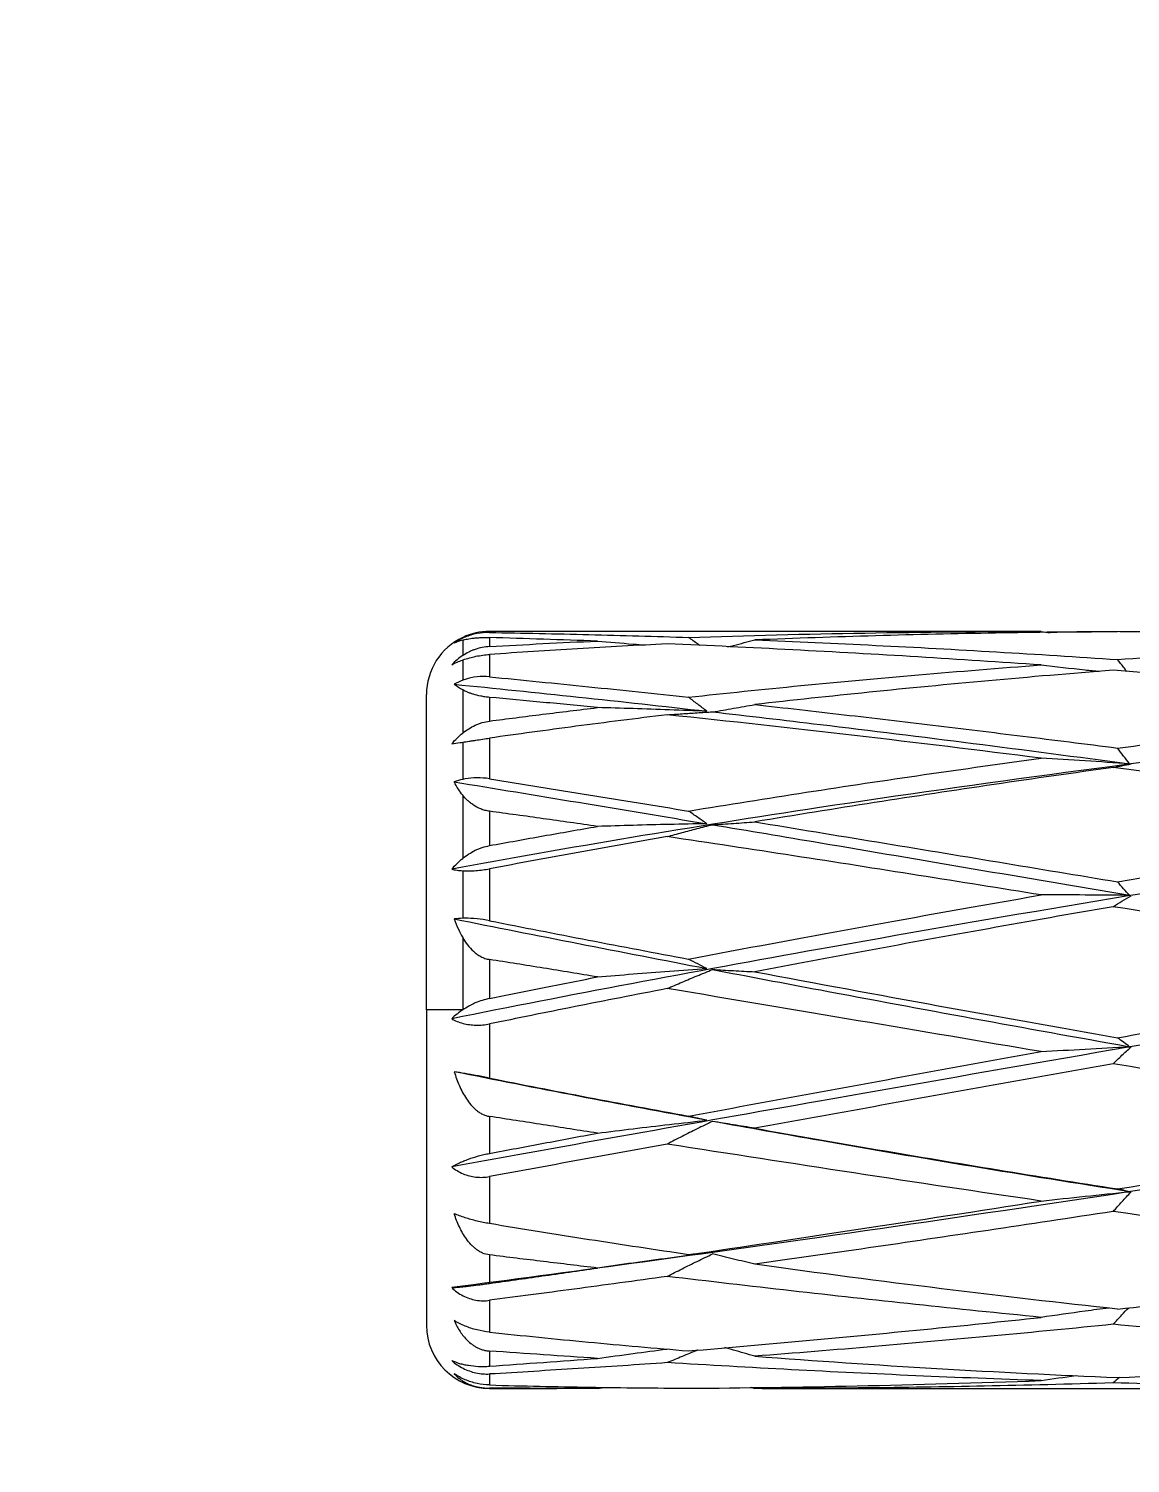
# Model space of a CAD drawing. Extents: x 1661 to 2451, y 0 to 579.
# Drawn here: x 2073.04 to 2081.77, y 448.02 to 459.39 of the extents above; entities that cross this region are included whole.
import ezdxf

# ---------------------------------------------------------------- set-up
doc = ezdxf.new("R2010")
doc.units = 0
doc.header["$LTSCALE"] = 10
doc.header["$MEASUREMENT"] = 0
doc.header["$PDMODE"] = 3
doc.header["$PDSIZE"] = -10
doc.layers.get('0').update_dxf_attribs({"linetype": 'CONTINUOUS'})
doc.layers.get('DEFPOINTS').update_dxf_attribs({"linetype": 'CONTINUOUS'})
doc.layers.add('3', color=7, linetype='CONTINUOUS', true_color=0xffffff)
doc.styles.add('Daelim Dimension', font='')
doc.styles.get('Daelim Dimension').set_extended_font_data('나눔고딕')
doc.dimstyles.new('DEFAULT', dxfattribs={"dimscale": 2, "dimtxt": 2, "dimasz": 2, "dimexe": 0, "dimexo": 2, "dimgap": 1, "dimtad": 1, "dimdec": 0, "dimzin": 9, "dimdsep": 46, "dimtxsty": 'Daelim Dimension', "dimcen": 0.5, "dimclrd": 5, "dimclre": 5, "dimclrt": 256, "dimadec": 1, "dimazin": 0, "dimtfac": 1, "dimtdec": 0, "dimtix": 1, "dimtmove": 0, "dimatfit": 3, "dimfxl": 1, "dimtolj": 1, "dimtzin": 1, "dimlwd": 9, "dimlwe": 9, "dimarcsym": 0})

# ---------------------------------------------------------------- blocks, each defined once
blk = doc.blocks.new('*D11')
at = {"color": 5, "lineweight": 9, "ltscale": 0.5, "transparency": 16777216}
for p, q in [((2146.989, 470.764), (1973.318, 470.764)), ((1975.318, 466.764), (1975.318, 277.281)), ((2140.649, 273.281), (1973.318, 273.281))]:
    blk.add_line(p, q, dxfattribs=at)
at = {"color": 5, "linetype": 'ByBlock', "lineweight": 9, "ltscale": 0.5, "transparency": 16777216}
for p, q in [((2212.678, 377.281), (2263.051, 377.281)), ((2263.051, 373.281), (2263.051, 277.281)), ((2212.678, 273.281), (2263.051, 273.281))]:
    blk.add_line(p, q, dxfattribs=at)
at = {"color": 5, "ltscale": 0.5, "transparency": 16777216}
for points in [[(1974.651, 466.764), (1975.984, 466.764), (1975.318, 470.764)], [(2262.384, 373.281), (2263.717, 373.281), (2263.051, 377.281)], [(1974.651, 277.281), (1975.984, 277.281), (1975.318, 273.281)], [(2262.384, 277.281), (2263.717, 277.281), (2263.051, 273.281)]]:
    blk.add_solid(points, dxfattribs=at)
at = {"layer": 'DEFPOINTS', "color": 0, "ltscale": 0.5, "transparency": 16777216}
for p in [(2150.989, 470.764), (2208.678, 377.281), (1975.318, 273.281), (2144.649, 273.281), (2208.678, 273.281), (2263.051, 273.281)]:
    blk.add_point(p, dxfattribs=at)
at = {"color": 7, "ltscale": 0.5, "transparency": 16777216, "insert": (1967.874, 372.022), "char_height": 10, "attachment_point": 5, "rotation": 90, "style": 'Daelim Dimension'}
blk.add_mtext('\\A1;197', dxfattribs=at)
at = {"ltscale": 0.5, "transparency": 16777216, "insert": (2258.887, 325.281), "char_height": 4, "attachment_point": 5, "rotation": 90, "style": 'Daelim Dimension'}
blk.add_mtext('\\A1;104', dxfattribs=at)

msp = doc.modelspace()

# ---------------------------------------------------------------- linework, layer by layer
at = {"layer": '3', "color": 7, "linetype": 'Continuous', "lineweight": 18}
for p, q in [((2080.96, 454.616), (2076.689, 454.616)), ((2076.189, 451.616), (2076.189, 454.116)), ((2076.189, 451.616), (2076.189, 449.116)), ((2076.689, 448.616), (2077.223, 448.616)), ((2078.85, 448.616), (2084.662, 448.616))]:
    msp.add_line(p, q, dxfattribs=at)
at = {"layer": '3', "color": 7, "linetype": 'Continuous', "lineweight": 13}
for p, q in [((2076.689, 454.616), (2076.689, 454.607)), ((2076.476, 454.562), (2076.476, 454.569)), ((2076.476, 454.389), (2076.476, 454.229)), ((2076.689, 454.433), (2076.689, 454.256)), ((2076.476, 452.719), (2076.476, 452.342)), ((2076.689, 452.734), (2076.689, 452.323)), ((2076.689, 451.505), (2076.689, 451.076)), ((2076.689, 450.295), (2076.689, 449.922)), ((2076.689, 449.314), (2076.689, 449.062)), ((2076.689, 448.73), (2076.689, 448.643)), ((2076.689, 448.617), (2076.689, 448.616))]:
    msp.add_line(p, q, dxfattribs=at)
at = {"layer": '3', "color": 7, "linetype": 'Continuous', "lineweight": 18}
for centre, start, end in [((2076.689, 454.116), 90, 115.1427), ((2076.689, 454.116), 115.1427, 180), ((2076.689, 449.116), 180, 270)]:
    msp.add_arc(centre, 0.5, start, end, dxfattribs=at)
for points, knots in [([(2076.689, 454.607), (2076.656, 454.608), (2076.589, 454.602), (2076.519, 454.581), (2076.483, 454.565), (2076.476, 454.562)], [0, 0, 0, 0, 0.451282, 0.902564, 1, 1, 1, 1]), ([(2078.267, 454.568), (2078.732, 454.584), (2079.198, 454.595), (2080.13, 454.611), (2080.596, 454.615), (2081.062, 454.616)], [0, 0, 0, 0, 0.5, 0.5, 1, 1, 1, 1]), ([(2076.409, 454.525), (2076.419, 454.529), (2076.44, 454.538), (2076.464, 454.545), (2076.476, 454.548)], [0, 0, 0, 0, 0.522416, 1, 1, 1, 1]), ([(2076.476, 454.548), (2076.488, 454.551), (2076.5, 454.553), (2076.529, 454.558), (2076.544, 454.561), (2076.57, 454.563), (2076.579, 454.564), (2076.599, 454.566), (2076.609, 454.566), (2076.625, 454.567), (2076.63, 454.567), (2076.642, 454.567), (2076.647, 454.568), (2076.664, 454.568), (2076.676, 454.568), (2076.689, 454.567)], [0, 0, 0, 0, 0.25, 0.25, 0.5, 0.5, 0.625, 0.625, 0.75, 0.75, 0.8125, 0.8125, 0.875, 0.875, 1, 1, 1, 1]), ([(2076.689, 454.496), (2076.649, 454.493), (2076.612, 454.486), (2076.567, 454.47), (2076.559, 454.467), (2076.541, 454.46), (2076.516, 454.448), (2076.492, 454.434), (2076.476, 454.424)], [0, 0, 0, 0, 0.5, 0.5, 0.625, 0.625, 0.75, 1, 1, 1, 1]), ([(2077.544, 454.539), (2077.637, 454.531), (2077.764, 454.521), (2077.892, 454.51), (2077.924, 454.507)], [0, 0, 0, 0, 0.746939, 1, 1, 1, 1]), ([(2078.356, 454.504), (2078.351, 454.508), (2078.321, 454.529), (2078.291, 454.55), (2078.267, 454.568)], [0, 0, 0, 0, 0.192575, 1, 1, 1, 1]), ([(2078.576, 454.493), (2078.592, 454.497), (2078.663, 454.515), (2078.735, 454.534), (2078.792, 454.548)], [0, 0, 0, 0, 0.221164, 1, 1, 1, 1]), ([(2076.389, 454.352), (2076.402, 454.359), (2076.43, 454.372), (2076.461, 454.384), (2076.476, 454.389)], [0, 0, 0, 0, 0.513813, 1, 1, 1, 1]), ([(2076.476, 454.389), (2076.477, 454.39), (2076.494, 454.396), (2076.529, 454.406), (2076.581, 454.419), (2076.635, 454.428), (2076.671, 454.432), (2076.689, 454.433)], [0, 0, 0, 0, 0.013264, 0.259948, 0.506632, 0.753316, 1, 1, 1, 1]), ([(2081.741, 454.299), (2081.732, 454.31), (2081.708, 454.341), (2081.684, 454.372), (2081.668, 454.393)], [0, 0, 0, 0, 0.351886, 1, 1, 1, 1]), ([(2081.062, 454.35), (2081.178, 454.337), (2081.331, 454.32), (2081.486, 454.303), (2081.523, 454.299)], [0, 0, 0, 0, 0.757379, 1, 1, 1, 1]), ([(2076.476, 454.152), (2076.464, 454.158), (2076.44, 454.173), (2076.419, 454.188), (2076.409, 454.197)], [0, 0, 0, 0, 0.477588, 1, 1, 1, 1]), ([(2076.689, 454.256), (2076.656, 454.259), (2076.589, 454.259), (2076.519, 454.244), (2076.483, 454.231), (2076.476, 454.229)], [0, 0, 0, 0, 0.451282, 0.902564, 1, 1, 1, 1]), ([(2076.689, 454.093), (2076.676, 454.094), (2076.664, 454.095), (2076.647, 454.098), (2076.642, 454.099), (2076.63, 454.101), (2076.625, 454.102), (2076.598, 454.107), (2076.579, 454.112), (2076.553, 454.12), (2076.545, 454.122), (2076.529, 454.128), (2076.522, 454.131), (2076.5, 454.14), (2076.488, 454.146), (2076.476, 454.152)], [0, 0, 0, 0, 0.125, 0.125, 0.1875, 0.1875, 0.25, 0.25, 0.5, 0.5, 0.625, 0.625, 0.75, 0.75, 1, 1, 1, 1]), ([(2085.247, 453.962), (2084.584, 453.896), (2082.561, 453.677), (2079.52, 453.271), (2077.313, 452.902), (2076.389, 452.731)], [0, 0, 0, 0, 0.213589, 0.651474, 1, 1, 1, 1]), ([(2078.457, 453.978), (2078.739, 453.946), (2079.813, 453.82), (2080.929, 453.678), (2081.763, 453.566)], [0, 0, 0, 0, 0.265195, 1, 1, 1, 1]), ([(2076.476, 453.81), (2076.507, 453.835), (2076.54, 453.856), (2076.585, 453.876), (2076.594, 453.879), (2076.612, 453.886), (2076.621, 453.89), (2076.65, 453.898), (2076.669, 453.902), (2076.689, 453.905)], [0, 0, 0, 0, 0.5, 0.5, 0.625, 0.625, 0.75, 0.75, 1, 1, 1, 1]), ([(2076.389, 453.724), (2076.41, 453.727), (2076.438, 453.732), (2076.469, 453.736), (2076.476, 453.738)], [0, 0, 0, 0, 0.778181, 1, 1, 1, 1]), ([(2076.476, 453.738), (2076.493, 453.74), (2076.509, 453.743), (2076.535, 453.747), (2076.544, 453.748), (2076.562, 453.751), (2076.571, 453.752), (2076.616, 453.759), (2076.652, 453.764), (2076.689, 453.77)], [0, 0, 0, 0, 0.25, 0.25, 0.375, 0.375, 0.5, 0.5, 1, 1, 1, 1]), ([(2076.476, 453.317), (2076.464, 453.332), (2076.44, 453.366), (2076.419, 453.403), (2076.409, 453.423)], [0, 0, 0, 0, 0.477615, 1, 1, 1, 1]), ([(2076.689, 453.448), (2076.656, 453.453), (2076.589, 453.458), (2076.519, 453.452), (2076.483, 453.445), (2076.476, 453.443)], [0, 0, 0, 0, 0.451282, 0.902564, 1, 1, 1, 1]), ([(2076.689, 453.19), (2076.676, 453.192), (2076.664, 453.194), (2076.647, 453.199), (2076.642, 453.201), (2076.63, 453.204), (2076.625, 453.206), (2076.598, 453.217), (2076.579, 453.228), (2076.553, 453.245), (2076.545, 453.251), (2076.529, 453.263), (2076.522, 453.27), (2076.5, 453.29), (2076.488, 453.303), (2076.476, 453.317)], [0, 0, 0, 0, 0.125, 0.125, 0.1875, 0.1875, 0.25, 0.25, 0.5, 0.5, 0.625, 0.625, 0.75, 0.75, 1, 1, 1, 1]), ([(2085.247, 453.066), (2084.584, 452.968), (2082.561, 452.659), (2079.52, 452.148), (2077.313, 451.731), (2076.389, 451.546)], [0, 0, 0, 0, 0.213589, 0.651474, 1, 1, 1, 1]), ([(2078.457, 453.084), (2078.739, 453.037), (2079.813, 452.856), (2080.929, 452.666), (2081.763, 452.524)], [0, 0, 0, 0, 0.265195, 1, 1, 1, 1]), ([(2076.476, 452.817), (2076.507, 452.842), (2076.54, 452.863), (2076.585, 452.885), (2076.594, 452.889), (2076.612, 452.896), (2076.621, 452.9), (2076.65, 452.909), (2076.669, 452.914), (2076.689, 452.918)], [0, 0, 0, 0, 0.5, 0.5, 0.625, 0.625, 0.75, 0.75, 1, 1, 1, 1]), ([(2076.389, 452.731), (2076.402, 452.728), (2076.43, 452.723), (2076.461, 452.72), (2076.476, 452.719)], [0, 0, 0, 0, 0.513813, 1, 1, 1, 1]), ([(2076.476, 452.719), (2076.477, 452.719), (2076.494, 452.718), (2076.529, 452.717), (2076.581, 452.719), (2076.635, 452.725), (2076.671, 452.731), (2076.689, 452.734)], [0, 0, 0, 0, 0.013264, 0.259948, 0.506632, 0.753316, 1, 1, 1, 1]), ([(2076.409, 452.337), (2076.419, 452.308), (2076.44, 452.256), (2076.464, 452.21), (2076.476, 452.189)], [0, 0, 0, 0, 0.522385, 1, 1, 1, 1]), ([(2076.689, 452.323), (2076.656, 452.329), (2076.589, 452.339), (2076.519, 452.343), (2076.483, 452.342), (2076.476, 452.342)], [0, 0, 0, 0, 0.451282, 0.902564, 1, 1, 1, 1]), ([(2076.476, 452.189), (2076.488, 452.169), (2076.5, 452.15), (2076.529, 452.114), (2076.544, 452.097), (2076.57, 452.073), (2076.579, 452.065), (2076.599, 452.051), (2076.609, 452.045), (2076.625, 452.036), (2076.63, 452.033), (2076.642, 452.029), (2076.647, 452.026), (2076.664, 452.02), (2076.676, 452.017), (2076.689, 452.015)], [0, 0, 0, 0, 0.25, 0.25, 0.5, 0.5, 0.625, 0.625, 0.75, 0.75, 0.8125, 0.8125, 0.875, 0.875, 1, 1, 1, 1]), ([(2085.247, 451.919), (2084.584, 451.807), (2082.561, 451.462), (2079.52, 450.933), (2077.313, 450.54), (2076.389, 450.373)], [0, 0, 0, 0, 0.213589, 0.651474, 1, 1, 1, 1]), ([(2078.457, 451.936), (2078.739, 451.882), (2079.813, 451.678), (2080.929, 451.473), (2081.763, 451.324)], [0, 0, 0, 0, 0.265195, 1, 1, 1, 1]), ([(2076.689, 451.706), (2076.649, 451.698), (2076.612, 451.686), (2076.567, 451.667), (2076.559, 451.663), (2076.541, 451.654), (2076.516, 451.641), (2076.492, 451.626), (2076.476, 451.616)], [0, 0, 0, 0, 0.5, 0.5, 0.625, 0.625, 0.75, 1, 1, 1, 1]), ([(2076.409, 451.126), (2076.421, 451.088), (2076.434, 451.051), (2076.458, 450.997), (2076.466, 450.979), (2076.485, 450.945), (2076.495, 450.928), (2076.516, 450.895), (2076.528, 450.879), (2076.547, 450.857), (2076.554, 450.849), (2076.568, 450.835), (2076.583, 450.822), (2076.598, 450.81), (2076.615, 450.799), (2076.624, 450.794), (2076.641, 450.785), (2076.65, 450.781), (2076.669, 450.775), (2076.679, 450.773), (2076.689, 450.771)], [0, 0, 0, 0, 0.25, 0.25, 0.375, 0.375, 0.5, 0.5, 0.625, 0.625, 0.6875, 0.6875, 0.75, 0.8125, 0.8125, 0.875, 0.875, 0.9375, 0.9375, 1, 1, 1, 1]), ([(2085.247, 450.72), (2084.584, 450.612), (2082.561, 450.291), (2079.52, 449.836), (2077.313, 449.535), (2076.389, 449.415)], [0, 0, 0, 0, 0.213589, 0.651474, 1, 1, 1, 1]), ([(2081.763, 450.175), (2080.929, 450.305), (2079.813, 450.489), (2078.739, 450.681), (2078.457, 450.732)], [0, 0, 0, 0, 0.734805, 1, 1, 1, 1]), ([(2076.389, 450.373), (2076.408, 450.384), (2076.429, 450.394), (2076.462, 450.409), (2076.474, 450.414), (2076.497, 450.424), (2076.51, 450.428), (2076.547, 450.442), (2076.574, 450.45), (2076.616, 450.462), (2076.63, 450.466), (2076.659, 450.473), (2076.674, 450.476), (2076.689, 450.478)], [0, 0, 0, 0, 0.25, 0.25, 0.375, 0.375, 0.5, 0.5, 0.75, 0.75, 0.875, 0.875, 1, 1, 1, 1]), ([(2076.689, 449.674), (2076.669, 449.676), (2076.65, 449.681), (2076.624, 449.693), (2076.615, 449.698), (2076.598, 449.708), (2076.583, 449.719), (2076.568, 449.731), (2076.554, 449.744), (2076.547, 449.75), (2076.528, 449.771), (2076.517, 449.785), (2076.495, 449.816), (2076.485, 449.831), (2076.466, 449.864), (2076.458, 449.88), (2076.434, 449.93), (2076.421, 449.965), (2076.409, 450)], [0, 0, 0, 0, 0.125, 0.125, 0.1875, 0.1875, 0.25, 0.3125, 0.3125, 0.375, 0.375, 0.5, 0.5, 0.625, 0.625, 0.75, 0.75, 1, 1, 1, 1]), ([(2076.389, 449.415), (2076.408, 449.416), (2076.429, 449.417), (2076.462, 449.42), (2076.474, 449.422), (2076.497, 449.424), (2076.51, 449.425), (2076.547, 449.429), (2076.574, 449.432), (2076.616, 449.438), (2076.63, 449.44), (2076.659, 449.444), (2076.674, 449.446), (2076.689, 449.448)], [0, 0, 0, 0, 0.25, 0.25, 0.375, 0.375, 0.5, 0.5, 0.75, 0.75, 0.875, 0.875, 1, 1, 1, 1]), ([(2076.409, 449.153), (2076.421, 449.127), (2076.434, 449.101), (2076.458, 449.063), (2076.466, 449.051), (2076.485, 449.027), (2076.495, 449.015), (2076.516, 448.993), (2076.528, 448.982), (2076.547, 448.967), (2076.554, 448.962), (2076.568, 448.952), (2076.583, 448.943), (2076.598, 448.935), (2076.615, 448.928), (2076.624, 448.925), (2076.641, 448.92), (2076.65, 448.917), (2076.669, 448.914), (2076.679, 448.912), (2076.689, 448.912)], [0, 0, 0, 0, 0.25, 0.25, 0.375, 0.375, 0.5, 0.5, 0.625, 0.625, 0.6875, 0.6875, 0.75, 0.8125, 0.8125, 0.875, 0.875, 0.9375, 0.9375, 1, 1, 1, 1]), ([(2081.598, 449.253), (2081.535, 449.245), (2081.356, 449.22), (2081.178, 449.195), (2081.062, 449.179)], [0, 0, 0, 0, 0.347724, 1, 1, 1, 1]), ([(2081.633, 449.124), (2081.656, 449.149), (2081.696, 449.193), (2081.738, 449.236), (2081.756, 449.255)], [0, 0, 0, 0, 0.572009, 1, 1, 1, 1]), ([(2077.544, 448.854), (2077.637, 448.867), (2077.819, 448.891), (2078.005, 448.916), (2078.095, 448.928)], [0, 0, 0, 0, 0.519274, 1, 1, 1, 1]), ([(2078.341, 448.92), (2078.339, 448.919), (2078.297, 448.902), (2078.215, 448.869), (2078.137, 448.836), (2078.098, 448.82)], [0, 0, 0, 0, 0.024116, 0.512058, 1, 1, 1, 1]), ([(2078.792, 448.871), (2078.735, 448.887), (2078.656, 448.91), (2078.577, 448.932), (2078.553, 448.939)], [0, 0, 0, 0, 0.704241, 1, 1, 1, 1]), ([(2076.389, 448.837), (2076.408, 448.829), (2076.429, 448.821), (2076.462, 448.811), (2076.474, 448.808), (2076.497, 448.803), (2076.51, 448.801), (2076.547, 448.795), (2076.574, 448.792), (2076.616, 448.79), (2076.63, 448.79), (2076.659, 448.79), (2076.674, 448.791), (2076.689, 448.792)], [0, 0, 0, 0, 0.25, 0.25, 0.375, 0.375, 0.5, 0.5, 0.75, 0.75, 0.875, 0.875, 1, 1, 1, 1]), ([(2076.409, 448.732), (2076.421, 448.719), (2076.434, 448.706), (2076.458, 448.688), (2076.466, 448.682), (2076.485, 448.67), (2076.495, 448.664), (2076.516, 448.653), (2076.528, 448.648), (2076.547, 448.641), (2076.554, 448.639), (2076.568, 448.634), (2076.583, 448.63), (2076.598, 448.627), (2076.615, 448.624), (2076.624, 448.622), (2076.641, 448.62), (2076.65, 448.619), (2076.669, 448.618), (2076.679, 448.617), (2076.689, 448.617)], [0, 0, 0, 0, 0.25, 0.25, 0.375, 0.375, 0.5, 0.5, 0.625, 0.625, 0.6875, 0.6875, 0.75, 0.8125, 0.8125, 0.875, 0.875, 0.9375, 0.9375, 1, 1, 1, 1])]:
    msp.add_open_spline(points, degree=3, knots=knots, dxfattribs=at)
for points in [[(2076.689, 454.607), (2076.951, 454.603), (2077.477, 454.592), (2078.003, 454.577), (2078.267, 454.568)], [(2081.633, 454.614), (2081.325, 454.612), (2080.705, 454.604), (2079.749, 454.583), (2079.112, 454.561), (2078.792, 454.548)], [(2081.062, 454.616), (2081.028, 454.616), (2080.995, 454.616), (2080.961, 454.616)], [(2081.062, 454.616), (2081.086, 454.613), (2081.109, 454.609), (2081.133, 454.606)], [(2081.12, 454.61), (2081.302, 454.612), (2081.484, 454.614), (2081.668, 454.615)], [(2084.671, 454.55), (2084.274, 454.564), (2083.519, 454.586), (2082.516, 454.606), (2081.915, 454.612), (2081.633, 454.614)], [(2076.476, 454.562), (2076.453, 454.551), (2076.43, 454.539), (2076.409, 454.525)], [(2077.544, 454.539), (2077.401, 454.544), (2077.115, 454.554), (2076.831, 454.563), (2076.689, 454.567)], [(2076.689, 454.496), (2076.828, 454.504), (2077.11, 454.519), (2077.398, 454.533), (2077.544, 454.539)], [(2078.098, 454.517), (2077.859, 454.505), (2077.385, 454.479), (2076.919, 454.449), (2076.689, 454.433)], [(2081.062, 454.35), (2080.739, 454.372), (2080.088, 454.415), (2079.093, 454.471), (2078.43, 454.503), (2078.098, 454.517)], [(2078.792, 454.548), (2079.111, 454.535), (2079.751, 454.507), (2080.708, 454.455), (2081.348, 454.414), (2081.668, 454.393)], [(2081.668, 454.393), (2081.991, 454.415), (2082.643, 454.456), (2083.646, 454.509), (2084.327, 454.537), (2084.671, 454.55)], [(2076.476, 454.424), (2076.446, 454.404), (2076.416, 454.38), (2076.389, 454.352)], [(2078.267, 454.094), (2078.557, 454.126), (2079.151, 454.187), (2080.084, 454.273), (2080.732, 454.325), (2081.062, 454.35)], [(2081.633, 454.308), (2081.297, 454.282), (2080.639, 454.226), (2079.691, 454.134), (2079.087, 454.07), (2078.792, 454.036)], [(2084.671, 454.042), (2083.659, 454.144), (2082.646, 454.233), (2081.633, 454.308)], [(2076.476, 454.229), (2076.453, 454.22), (2076.43, 454.209), (2076.409, 454.197)], [(2076.409, 454.197), (2077.053, 454.133), (2077.722, 454.062), (2078.412, 453.983)], [(2076.689, 454.256), (2076.95, 454.23), (2077.474, 454.178), (2078.002, 454.123), (2078.267, 454.094)], [(2077.544, 454.012), (2077.4, 454.026), (2077.114, 454.054), (2076.83, 454.08), (2076.689, 454.093)], [(2078.412, 453.983), (2078.388, 454.001), (2078.339, 454.038), (2078.291, 454.075), (2078.267, 454.094)], [(2078.457, 453.978), (2078.512, 453.987), (2078.623, 454.006), (2078.735, 454.026), (2078.792, 454.036)], [(2078.792, 454.036), (2079.028, 454.01), (2079.5, 453.956), (2080.203, 453.873), (2080.909, 453.787), (2081.412, 453.724), (2081.668, 453.691)], [(2081.668, 453.691), (2082.004, 453.735), (2082.675, 453.819), (2083.669, 453.935), (2084.337, 454.007), (2084.671, 454.042)], [(2076.689, 453.905), (2076.827, 453.923), (2077.108, 453.959), (2077.397, 453.994), (2077.544, 454.012)], [(2078.098, 453.955), (2077.85, 453.925), (2077.367, 453.864), (2076.91, 453.801), (2076.689, 453.77)], [(2078.412, 453.983), (2078.313, 453.987), (2078.115, 453.994), (2077.826, 454.004), (2077.637, 454.009), (2077.544, 454.012)], [(2078.098, 453.955), (2078.137, 453.958), (2078.215, 453.963), (2078.334, 453.971), (2078.416, 453.976), (2078.457, 453.978)], [(2081.062, 453.611), (2080.569, 453.673), (2079.582, 453.793), (2078.593, 453.903), (2078.098, 453.955)], [(2076.389, 453.724), (2076.416, 453.757), (2076.446, 453.786), (2076.476, 453.81)], [(2078.267, 453.192), (2078.578, 453.243), (2079.199, 453.342), (2080.136, 453.482), (2080.754, 453.569), (2081.062, 453.611)], [(2081.763, 453.566), (2081.645, 453.574), (2081.41, 453.59), (2081.178, 453.604), (2081.062, 453.611)], [(2081.763, 453.566), (2081.747, 453.587), (2081.715, 453.628), (2081.684, 453.67), (2081.668, 453.691)], [(2081.633, 453.537), (2081.319, 453.494), (2080.69, 453.404), (2079.741, 453.26), (2079.108, 453.159), (2078.792, 453.106)], [(2081.633, 453.537), (2081.656, 453.542), (2081.702, 453.551), (2081.75, 453.56), (2081.775, 453.565)], [(2084.671, 453.115), (2084.206, 453.183), (2083.234, 453.323), (2082.18, 453.466), (2081.633, 453.537)], [(2076.476, 453.443), (2076.453, 453.438), (2076.43, 453.432), (2076.409, 453.423)], [(2076.409, 453.423), (2077.053, 453.318), (2077.722, 453.207), (2078.412, 453.091)], [(2076.689, 453.448), (2076.949, 453.406), (2077.472, 453.321), (2078.001, 453.235), (2078.267, 453.192)], [(2077.544, 453.07), (2077.4, 453.091), (2077.114, 453.132), (2076.83, 453.171), (2076.689, 453.19)], [(2078.412, 453.091), (2078.388, 453.108), (2078.339, 453.141), (2078.291, 453.175), (2078.267, 453.192)], [(2076.689, 452.918), (2076.83, 452.944), (2077.115, 452.995), (2077.4, 453.045), (2077.544, 453.07)], [(2078.412, 453.091), (2078.313, 453.09), (2078.115, 453.086), (2077.826, 453.079), (2077.637, 453.073), (2077.544, 453.07)], [(2078.098, 452.989), (2078.137, 453), (2078.215, 453.021), (2078.334, 453.053), (2078.416, 453.074), (2078.457, 453.084)], [(2078.457, 453.084), (2078.512, 453.087), (2078.623, 453.094), (2078.735, 453.102), (2078.792, 453.106)], [(2078.792, 453.106), (2079.116, 453.053), (2079.762, 452.947), (2080.721, 452.788), (2081.354, 452.683), (2081.668, 452.631)], [(2081.668, 452.631), (2082.155, 452.713), (2083.143, 452.877), (2084.157, 453.036), (2084.671, 453.115)], [(2078.098, 452.989), (2077.862, 452.948), (2077.391, 452.865), (2076.922, 452.778), (2076.689, 452.734)], [(2081.062, 452.527), (2080.741, 452.578), (2080.094, 452.682), (2079.1, 452.838), (2078.433, 452.939), (2078.098, 452.989)], [(2076.389, 452.731), (2076.416, 452.764), (2076.446, 452.793), (2076.476, 452.817)], [(2081.763, 452.524), (2081.747, 452.541), (2081.715, 452.576), (2081.684, 452.612), (2081.668, 452.631)], [(2078.267, 452.018), (2078.7, 452.101), (2079.599, 452.269), (2080.564, 452.44), (2081.062, 452.527)], [(2081.763, 452.524), (2081.645, 452.525), (2081.41, 452.527), (2081.178, 452.527), (2081.062, 452.527)], [(2081.633, 452.434), (2081.656, 452.449), (2081.702, 452.478), (2081.75, 452.507), (2081.775, 452.521)], [(2076.476, 452.342), (2076.453, 452.341), (2076.43, 452.34), (2076.409, 452.337)], [(2076.409, 452.337), (2077.053, 452.208), (2077.722, 452.077), (2078.412, 451.944)], [(2081.633, 452.434), (2081.296, 452.376), (2080.637, 452.259), (2079.687, 452.087), (2079.085, 451.974), (2078.792, 451.918)], [(2084.671, 451.928), (2083.659, 452.1), (2082.646, 452.269), (2081.633, 452.434)], [(2076.689, 452.323), (2076.95, 452.271), (2077.473, 452.169), (2078.002, 452.068), (2078.267, 452.018)], [(2077.544, 451.877), (2077.401, 451.901), (2077.116, 451.947), (2076.831, 451.993), (2076.689, 452.015)], [(2078.412, 451.944), (2078.388, 451.956), (2078.339, 451.981), (2078.291, 452.005), (2078.267, 452.018)], [(2076.689, 451.706), (2076.826, 451.734), (2077.106, 451.79), (2077.396, 451.848), (2077.544, 451.877)], [(2077.544, 451.877), (2077.637, 451.885), (2077.826, 451.901), (2078.115, 451.923), (2078.313, 451.938), (2078.412, 451.944)], [(2078.098, 451.785), (2078.137, 451.802), (2078.215, 451.836), (2078.334, 451.886), (2078.416, 451.919), (2078.457, 451.936)], [(2078.457, 451.936), (2078.512, 451.933), (2078.623, 451.927), (2078.735, 451.921), (2078.792, 451.918)], [(2078.792, 451.918), (2079.282, 451.826), (2080.251, 451.647), (2081.2, 451.477), (2081.668, 451.395)], [(2081.668, 451.395), (2081.997, 451.454), (2082.658, 451.572), (2083.658, 451.75), (2084.332, 451.868), (2084.671, 451.928)], [(2078.098, 451.785), (2077.846, 451.736), (2077.359, 451.641), (2076.907, 451.549), (2076.689, 451.505)], [(2081.062, 451.285), (2080.59, 451.365), (2079.623, 451.529), (2078.614, 451.699), (2078.098, 451.785)], [(2076.476, 451.616), (2076.461, 451.606), (2076.431, 451.584), (2076.402, 451.559), (2076.389, 451.546)], [(2076.389, 451.546), (2076.402, 451.538), (2076.431, 451.524), (2076.478, 451.508), (2076.529, 451.498), (2076.581, 451.494), (2076.635, 451.496), (2076.671, 451.501), (2076.689, 451.505)], [(2081.062, 451.285), (2081.178, 451.292), (2081.41, 451.306), (2081.645, 451.318), (2081.763, 451.324)], [(2081.633, 451.189), (2081.656, 451.212), (2081.702, 451.256), (2081.75, 451.3), (2081.775, 451.322)], [(2081.763, 451.324), (2081.747, 451.335), (2081.715, 451.359), (2081.684, 451.383), (2081.668, 451.395)], [(2078.267, 450.774), (2078.577, 450.831), (2079.197, 450.946), (2080.128, 451.116), (2080.75, 451.229), (2081.062, 451.285)], [(2078.412, 450.741), (2077.722, 450.867), (2077.053, 450.996), (2076.409, 451.126)], [(2076.689, 451.076), (2076.656, 451.082), (2076.589, 451.095), (2076.494, 451.112), (2076.436, 451.122), (2076.409, 451.126)], [(2081.633, 451.189), (2081.315, 451.133), (2080.682, 451.019), (2079.736, 450.849), (2079.106, 450.735), (2078.792, 450.678)], [(2084.671, 450.687), (2084.358, 450.738), (2083.716, 450.843), (2082.714, 451.008), (2082, 451.128), (2081.633, 451.189)], [(2076.689, 451.076), (2076.947, 451.024), (2077.469, 450.922), (2077.999, 450.823), (2078.267, 450.774)], [(2077.544, 450.639), (2077.4, 450.661), (2077.114, 450.706), (2076.83, 450.75), (2076.689, 450.771)], [(2077.544, 450.639), (2077.637, 450.651), (2077.826, 450.674), (2078.115, 450.708), (2078.313, 450.73), (2078.412, 450.741)], [(2078.412, 450.741), (2078.388, 450.746), (2078.339, 450.757), (2078.291, 450.768), (2078.267, 450.774)], [(2076.689, 450.478), (2076.831, 450.505), (2077.117, 450.559), (2077.401, 450.612), (2077.544, 450.639)], [(2078.457, 450.732), (2078.416, 450.713), (2078.334, 450.673), (2078.215, 450.613), (2078.137, 450.573), (2078.098, 450.552)], [(2078.792, 450.678), (2078.735, 450.687), (2078.623, 450.705), (2078.512, 450.723), (2078.457, 450.732)], [(2078.792, 450.678), (2079.12, 450.619), (2079.771, 450.506), (2080.72, 450.347), (2081.353, 450.246), (2081.668, 450.197)], [(2081.668, 450.197), (2082.157, 450.275), (2083.147, 450.434), (2084.159, 450.602), (2084.671, 450.687)], [(2078.098, 450.552), (2077.864, 450.51), (2077.394, 450.424), (2076.924, 450.338), (2076.689, 450.295)], [(2081.062, 450.101), (2080.566, 450.174), (2079.576, 450.322), (2078.59, 450.476), (2078.098, 450.552)], [(2076.389, 450.373), (2076.402, 450.362), (2076.431, 450.341), (2076.478, 450.316), (2076.529, 450.299), (2076.581, 450.289), (2076.635, 450.288), (2076.671, 450.292), (2076.689, 450.295)], [(2081.062, 450.101), (2081.178, 450.114), (2081.41, 450.139), (2081.645, 450.163), (2081.763, 450.175)], [(2081.633, 450.018), (2081.656, 450.044), (2081.702, 450.096), (2081.75, 450.147), (2081.775, 450.173)], [(2081.763, 450.175), (2081.747, 450.178), (2081.715, 450.186), (2081.684, 450.193), (2081.668, 450.197)], [(2078.267, 449.675), (2078.697, 449.739), (2079.593, 449.873), (2080.56, 450.022), (2081.062, 450.101)], [(2076.689, 449.922), (2076.656, 449.928), (2076.589, 449.941), (2076.494, 449.968), (2076.436, 449.989), (2076.409, 450)], [(2081.633, 450.018), (2081.295, 449.967), (2080.635, 449.867), (2079.684, 449.727), (2079.084, 449.642), (2078.792, 449.6)], [(2084.671, 449.607), (2084.194, 449.668), (2083.209, 449.797), (2082.168, 449.942), (2081.633, 450.018)], [(2078.267, 449.675), (2078.004, 449.714), (2077.479, 449.793), (2076.952, 449.878), (2076.689, 449.922)], [(2077.544, 449.57), (2077.402, 449.587), (2077.117, 449.621), (2076.832, 449.656), (2076.689, 449.674)], [(2078.412, 449.688), (2078.313, 449.675), (2078.115, 449.649), (2077.826, 449.61), (2077.637, 449.583), (2077.544, 449.57)], [(2078.098, 449.503), (2078.137, 449.524), (2078.215, 449.564), (2078.334, 449.623), (2078.416, 449.662), (2078.457, 449.682)], [(2078.412, 449.688), (2078.388, 449.686), (2078.339, 449.682), (2078.291, 449.678), (2078.267, 449.675)], [(2078.792, 449.6), (2078.735, 449.614), (2078.623, 449.641), (2078.512, 449.668), (2078.457, 449.682)], [(2081.668, 449.244), (2081.217, 449.293), (2080.287, 449.401), (2079.299, 449.529), (2078.792, 449.6)], [(2081.668, 449.244), (2082.002, 449.281), (2082.669, 449.357), (2083.668, 449.478), (2084.337, 449.564), (2084.671, 449.607)], [(2076.689, 449.448), (2076.824, 449.467), (2077.103, 449.506), (2077.394, 449.548), (2077.544, 449.57)], [(2078.098, 449.503), (2077.841, 449.468), (2077.349, 449.401), (2076.902, 449.342), (2076.689, 449.314)], [(2081.062, 449.179), (2080.728, 449.212), (2080.064, 449.28), (2079.081, 449.388), (2078.425, 449.465), (2078.098, 449.503)], [(2076.389, 449.415), (2076.402, 449.402), (2076.431, 449.378), (2076.478, 449.349), (2076.529, 449.328), (2076.581, 449.314), (2076.635, 449.309), (2076.671, 449.311), (2076.689, 449.314)], [(2076.689, 449.062), (2076.656, 449.065), (2076.589, 449.077), (2076.494, 449.108), (2076.436, 449.137), (2076.409, 449.153)], [(2078.267, 448.913), (2078.577, 448.939), (2079.198, 448.993), (2080.131, 449.082), (2080.752, 449.146), (2081.062, 449.179)], [(2076.689, 449.062), (2076.948, 449.034), (2077.471, 448.982), (2078, 448.935), (2078.267, 448.913)], [(2081.633, 449.124), (2081.32, 449.092), (2080.692, 449.031), (2079.742, 448.947), (2079.109, 448.895), (2078.792, 448.871)], [(2084.671, 448.875), (2084.317, 448.899), (2083.62, 448.951), (2082.611, 449.034), (2081.956, 449.093), (2081.633, 449.124)], [(2076.389, 448.837), (2076.402, 448.825), (2076.431, 448.803), (2076.478, 448.774), (2076.529, 448.753), (2076.581, 448.738), (2076.635, 448.73), (2076.671, 448.729), (2076.689, 448.73)], [(2077.544, 448.854), (2077.402, 448.863), (2077.118, 448.882), (2076.832, 448.902), (2076.689, 448.912)], [(2076.689, 448.792), (2076.831, 448.802), (2077.116, 448.822), (2077.401, 448.843), (2077.544, 448.854)], [(2078.098, 448.82), (2077.862, 448.803), (2077.391, 448.772), (2076.922, 448.744), (2076.689, 448.73)], [(2081.062, 448.678), (2080.729, 448.689), (2080.065, 448.715), (2079.083, 448.763), (2078.426, 448.8), (2078.098, 448.82)], [(2078.792, 448.871), (2079.274, 448.834), (2080.235, 448.77), (2081.192, 448.722), (2081.668, 448.702)], [(2081.668, 448.702), (2082.161, 448.723), (2083.155, 448.773), (2084.163, 448.838), (2084.671, 448.875)], [(2076.689, 448.643), (2076.656, 448.643), (2076.589, 448.652), (2076.494, 448.682), (2076.436, 448.714), (2076.409, 448.732)], [(2081.062, 448.678), (2081.154, 448.692), (2081.246, 448.705), (2081.338, 448.719)], [(2081.683, 448.703), (2081.666, 448.689), (2081.649, 448.674), (2081.633, 448.66)], [(2076.689, 448.643), (2076.954, 448.635), (2077.482, 448.624), (2078.006, 448.619), (2078.267, 448.617)], [(2077.544, 448.616), (2077.401, 448.616), (2077.116, 448.616), (2076.831, 448.617), (2076.689, 448.617)], [(2077.544, 448.616), (2077.567, 448.619), (2077.591, 448.621), (2077.614, 448.624)], [(2078.267, 448.617), (2078.693, 448.62), (2079.584, 448.632), (2080.556, 448.659), (2081.062, 448.678)], [(2078.761, 448.625), (2078.771, 448.622), (2078.781, 448.619), (2078.792, 448.616)], [(2081.633, 448.66), (2081.281, 448.649), (2080.601, 448.632), (2079.656, 448.618), (2079.072, 448.616), (2078.792, 448.616)], [(2084.671, 448.616), (2084.333, 448.616), (2083.656, 448.619), (2082.636, 448.634), (2081.966, 448.65), (2081.633, 448.66)]]:
    msp.add_open_spline(points, degree=3, dxfattribs=at)
at = {"layer": '3', "color": 7, "linetype": 'Continuous', "lineweight": 13}
for points, weights in [([(2076.476, 454.548), (2076.476, 454.513), (2076.476, 454.424)], [1, 0.995242155583, 1]), ([(2076.689, 454.567), (2076.689, 454.539), (2076.689, 454.496)], [1, 0.99866113057, 1]), ([(2076.476, 454.152), (2076.476, 454.004), (2076.476, 453.81)], [1, 0.99524215557, 1]), ([(2076.689, 454.093), (2076.689, 454.005), (2076.689, 453.905)], [1, 0.99866113057, 1]), ([(2076.476, 453.738), (2076.476, 453.599), (2076.476, 453.443)], [1, 0.997744295379, 1]), ([(2076.689, 453.77), (2076.689, 453.619), (2076.689, 453.448)], [1, 0.997408449826, 1]), ([(2076.476, 453.317), (2076.476, 453.081), (2076.476, 452.817)], [1, 0.995242155462, 1]), ([(2076.689, 453.19), (2076.689, 453.058), (2076.689, 452.918)], [1, 0.99866113057, 1]), ([(2076.476, 452.189), (2076.476, 451.905), (2076.476, 451.616)], [1, 0.995242140529, 1]), ([(2076.689, 452.015), (2076.689, 451.861), (2076.689, 451.706)], [1, 0.99866113057, 1]), ([(2076.476, 451.616), (2076.189, 451.616), (2076.189, 451.616)], [1, 0.844215064918, 0.999689555738]), ([(2076.689, 450.771), (2076.689, 450.622), (2076.689, 450.478)], [1, 0.99866113057, 1]), ([(2076.689, 449.674), (2076.689, 449.555), (2076.689, 449.448)], [1, 0.99866113057, 1]), ([(2076.689, 448.912), (2076.689, 448.844), (2076.689, 448.792)], [1, 0.998661130571, 1])]:
    msp.add_rational_spline(points, weights, degree=2, dxfattribs=at)

# ---------------------------------------------------------------- dimensions: what is measured, and where the dimension line sits
at = {"color": 5, "ltscale": 0.5}
dim = msp.add_linear_dim(base=(1975.318, 273.281), p1=(2150.989, 470.764), p2=(2144.649, 273.281), angle=90, dimstyle='DEFAULT', override={"dimtxt": 5, "dimexe": 1, "dimclrt": 7}, dxfattribs=at)
dim.commit()
dim.dimension.update_dxf_attribs({"geometry": '*D11', "text_midpoint": (1967.874, 372.022)})

doc.saveas('drawing.dxf')
